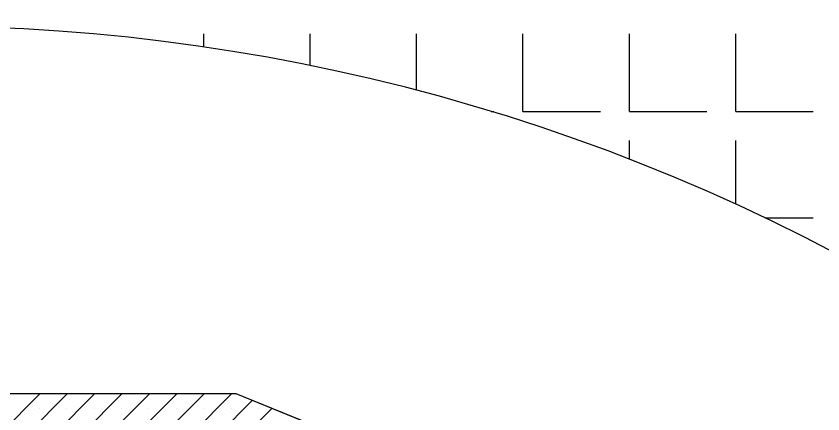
# Model space of a CAD drawing. Extents: x 17373 to 24759, y 49315 to 53755.
# Drawn here: x 19656 to 20344, y 52857 to 53196 of the extents above; entities that cross this region are included whole.
import ezdxf

# ---------------------------------------------------------------- set-up
doc = ezdxf.new("R2010")
doc.units = 0
doc.header["$LTSCALE"] = 10
doc.header["$MEASUREMENT"] = 0
doc.layers.get('0').update_dxf_attribs({"color": 3, "linetype": 'CONTINUOUS'})
doc.layers.add('7', color=7, linetype='CONTINUOUS')
doc.layers.add('BH', color=3, linetype='CONTINUOUS')

# ---------------------------------------------------------------- blocks, each defined once
blk = doc.blocks.new('*X8')
at = {"color": 0}
for p, q in [((867.74, 1440.49), (1050.21, 1622.97)), ((875.09, 1437.24), (1060.82, 1622.97)), ((883.29, 1434.83), (1071.43, 1622.97)), ((893.9, 1434.83), (1082.03, 1622.97)), ((904.5, 1434.83), (1092.64, 1622.97)), ((915.11, 1434.83), (1103.25, 1622.97)), ((925.72, 1434.83), (1113.85, 1622.97)), ((936.32, 1434.83), (1124.46, 1622.97)), ((946.93, 1434.83), (1132.54, 1620.44)), ((1044.75, 1622.81), (1044.75, 1622.81)), ((1055.36, 1622.81), (1055.36, 1622.81)), ((1065.96, 1622.81), (1065.96, 1622.81)), ((1076.57, 1622.81), (1076.57, 1622.81)), ((1087.18, 1622.81), (1087.18, 1622.81)), ((1097.78, 1622.81), (1097.78, 1622.81)), ((1108.39, 1622.81), (1108.39, 1622.81)), ((1119, 1622.81), (1119, 1622.81)), ((957.54, 1434.83), (1140.08, 1617.37)), ((1050.05, 1617.51), (1050.05, 1617.51)), ((1060.66, 1617.51), (1060.66, 1617.51)), ((1071.27, 1617.51), (1071.27, 1617.51)), ((1081.87, 1617.51), (1081.87, 1617.51)), ((1092.48, 1617.51), (1092.48, 1617.51)), ((1103.09, 1617.51), (1103.09, 1617.51)), ((1113.69, 1617.51), (1113.69, 1617.51)), ((1124.3, 1617.51), (1124.3, 1617.51)), ((1134.91, 1617.51), (1134.91, 1617.51))]:
    blk.add_line(p, q, dxfattribs=at)
blk = doc.blocks.new('*X3')
at = {"color": 0}
for p, q in [((1072.5, 1762.39), (1072.5, 1762.5)), ((1113.75, 1757.48), (1113.75, 1762.5)), ((1155, 1750.27), (1155, 1762.5)), ((1196.25, 1740.68), (1196.25, 1762.5)), ((1237.5, 1732.5), (1237.5, 1762.5)), ((1278.75, 1732.5), (1278.75, 1762.5)), ((1320, 1732.5), (1320, 1762.5)), ((1225.11, 1732.5), (1226.25, 1732.5)), ((1237.5, 1732.5), (1267.5, 1732.5)), ((1278.75, 1732.5), (1308.75, 1732.5)), ((1320, 1732.5), (1350, 1732.5)), ((1278.75, 1713.94), (1278.75, 1721.25)), ((1320, 1696.5), (1320, 1721.25)), ((1331.23, 1691.25), (1350, 1691.25))]:
    blk.add_line(p, q, dxfattribs=at)

msp = doc.modelspace()

# ---------------------------------------------------------------- linework, layer by layer
at = {"layer": '7'}
for p, q in [((19843.74, 52874.22), (19302.95, 52874.22)), ((19843.74, 52874.22), (19302.95, 52874.22)), ((20329.48, 52676.44), (19843.74, 52874.22)), ((20329.48, 52676.44), (19843.74, 52874.22))]:
    msp.add_line(p, q, dxfattribs=at)
msp.add_lwpolyline([(19302.95, 52874.22), (18816.23, 52675.81), (19302.95, 52460.31), (19843.74, 52460.31), (20329.48, 52676.44), (19843.74, 52874.22)], close=True, dxfattribs=at)
msp.add_circle((19573.34, 51514.85), 1980, dxfattribs=at)
msp.add_arc((19573.34, 51514.85), 1673, 56.8198, 123.21979, dxfattribs=at)

# ---------------------------------------------------------------- block references
at = {"layer": 'BH', "xscale": 2.2, "yscale": 2.2, "zscale": 2.2}
for name in ['*X3', '*X8']:
    msp.add_blockref(name, (17365.8, 49303.68), dxfattribs=at)

doc.saveas('drawing.dxf')
